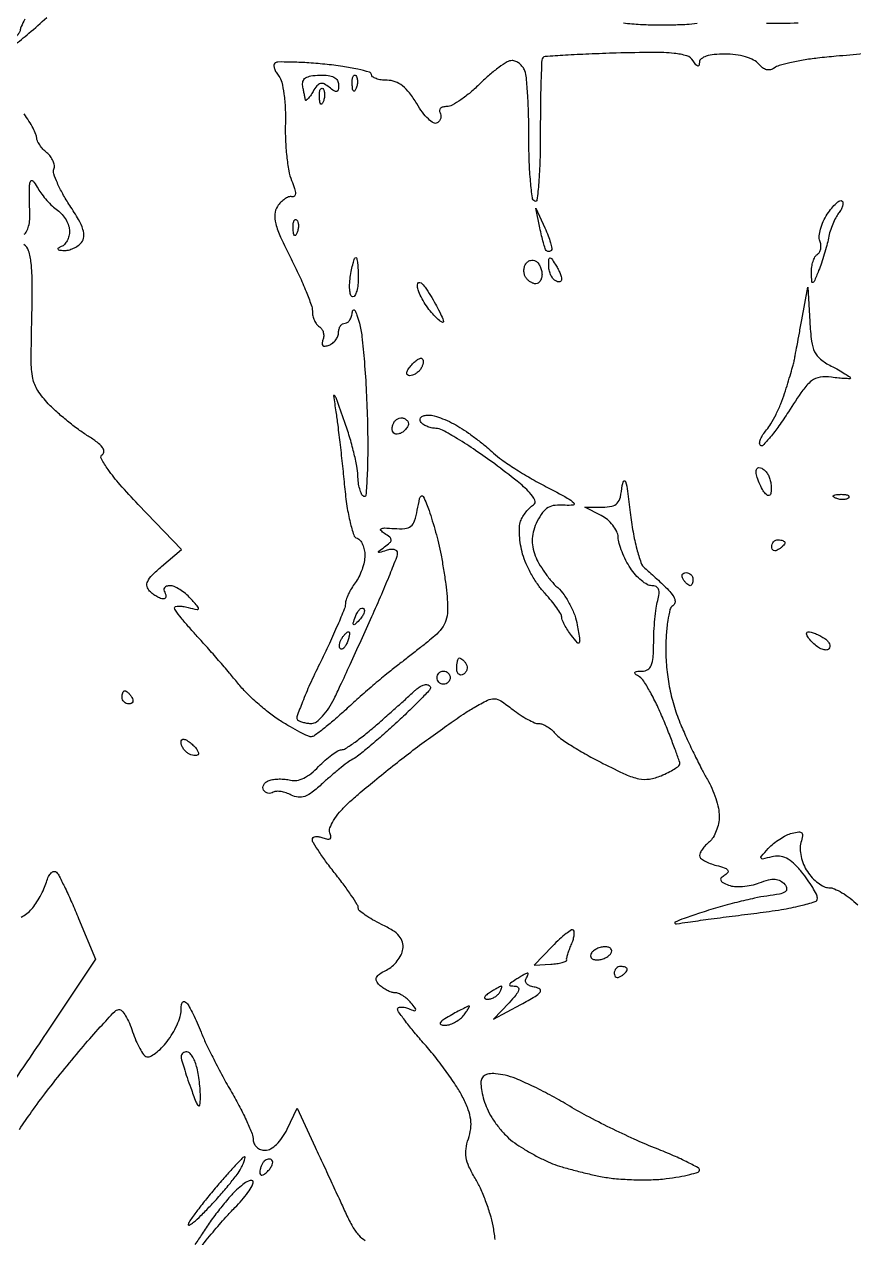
# Model space of a CAD drawing. Extents: x 0 to 102, y 0 to 135.
# Drawn here: x 55.08 to 65.78, y 52.17 to 67.81 of the extents above; entities that cross this region are included whole.
import ezdxf

# ---------------------------------------------------------------- set-up
doc = ezdxf.new("R2010")
doc.units = 0
doc.header["$MEASUREMENT"] = 0

msp = doc.modelspace()

# ---------------------------------------------------------------- linework, layer by layer
for points in [[(55.092036, 67.874335, 0.010131), (55.042082, 67.780565, 0.117349), (55.032431, 67.740364, -0.136122), (55.023746, 67.70929, -0.042612), (54.995062, 67.669809, -0.039004), (54.953973, 67.629215, -0.034428), (54.9054, 67.59361, 0.022286), (54.854212, 67.557964, 0.164436), (54.837837, 67.533612, 0.404588), (54.846505, 67.517853, 0.071783), (54.883188, 67.512095, 0.173005), (54.947908, 67.534281, 0.006889), (55.14382, 67.694872, 0.011444), (55.372314, 67.896619, 0.007772)], [(62.806377, 67.826511, 0.014855), (63.027, 67.808334, 0.010009), (63.224548, 67.801916, 0.008489), (63.433362, 67.80286, 0.008583), (63.623582, 67.810217, 0.023679), (63.75696, 67.824028, 0.050481)], [(64.650279, 67.824851, 0.001465), (65.059168, 67.826851, 0.003433)], [(65.900756, 67.427312, 0.002036), (65.54962, 67.397478, 0.006183), (65.3112, 67.373268, 0.012494), (65.126117, 67.34746, 0.015317), (64.954815, 67.313774, 0.013819), (64.813893, 67.277425, 0.097882), (64.751375, 67.245256, -0.115729), (64.70486, 67.223363, -0.117451), (64.653729, 67.224607, -0.09712), (64.601111, 67.250142, -0.058224), (64.550666, 67.298257, 0.105391), (64.486218, 67.349113, 0.042907), (64.381632, 67.389955, 0.038618), (64.253814, 67.41711, 0.033047), (64.116441, 67.4262, 0.024252), (63.978356, 67.419498, 0.053479), (63.875074, 67.398148, 0.081789), (63.809707, 67.364622, 0.234517), (63.787105, 67.32045, -0.060205), (63.781841, 67.280965, -0.409257), (63.766569, 67.271788, -0.174115), (63.74302, 67.287237, -0.020392), (63.706724, 67.339765, 0.179857), (63.624605, 67.402325, 0.049094), (63.462114, 67.434757, 0.02663), (63.193036, 67.447047, 0.005367), (62.71397, 67.438261, 0.003244), (62.361369, 67.425718, 0.005117), (62.05903, 67.409896, 0.001523), (61.797714, 67.392739, 0.180337), (61.767413, 67.379009, 0.189707), (61.75412, 67.348718, 0.001533), (61.744649, 67.082248, 0.00523), (61.737869, 66.774145, 0.003307), (61.736097, 66.414653, -0.007431), (61.731414, 66.059155, -0.013513), (61.715426, 65.769088, -0.008567), (61.692956, 65.543356, -0.548908), (61.663234, 65.528983, -0.226032), (61.633639, 65.57489, -0.008685), (61.610665, 65.781634, -0.014048), (61.594192, 66.033924, -0.009277), (61.5888, 66.324474, 0.006318), (61.585049, 66.621282, 0.0082), (61.573716, 66.893109, 0.006391), (61.557645, 67.119548, 0.070811), (61.537449, 67.207781, 0.068955), (61.509227, 67.258941, 0.062995), (61.467392, 67.302291, 0.066743), (61.418879, 67.33164, 0.103058), (61.371069, 67.3416, 0.13548), (61.309231, 67.324531, 0.021384), (61.20285, 67.254621, 0.022406), (61.081739, 67.158873, 0.017909), (60.95994, 67.0455, -0.020887), (60.836697, 66.932145, -0.024932), (60.711247, 66.836379, -0.024878), (60.599427, 66.76745, -0.126332), (60.529127, 66.7494, 0.059183), (60.481038, 66.743688, 0.126864), (60.448284, 66.726266, 0.19125), (60.435784, 66.700498, 0.158119), (60.443087, 66.670646, -0.108286), (60.455072, 66.63653, -0.099672), (60.452226, 66.599428, -0.095523), (60.434948, 66.565052, -0.090501), (60.405848, 66.538795, -0.280153), (60.36085, 66.538468, -0.054031), (60.292995, 66.589729, -0.043393), (60.216604, 66.675241, -0.027343), (60.142311, 66.786749, 0.029973), (60.049436, 66.924573, 0.062303), (59.95867, 67.016813, 0.079655), (59.864375, 67.069562, 0.087991), (59.761544, 67.0878, -0.034477), (59.683735, 67.093172, -0.052558), (59.618073, 67.10944, -0.068456), (59.572924, 67.13321, -0.241938), (59.5584, 67.161469, 0.337374), (59.534366, 67.193033, 0.012883), (59.382041, 67.230875, 0.018482), (59.188184, 67.266307, 0.0114), (58.958028, 67.294297, 0.007811), (58.724615, 67.31362, 0.011728), (58.520449, 67.322511, 0.006721), (58.350602, 67.323637, 0.197141), (58.311472, 67.307272, 0.206011), (58.30097, 67.280906, 0.070756), (58.308012, 67.239524, 0.056053), (58.329936, 67.190667, 0.039751), (58.364545, 67.141493, -0.116562), (58.402597, 67.064813, -0.022903), (58.430747, 66.912518, -0.022928), (58.447748, 66.726465, -0.018597), (58.449369, 66.526098, 0.017903), (58.450756, 66.319272, 0.016616), (58.4668, 66.107835, 0.016869), (58.493669, 65.920817, 0.052266), (58.528971, 65.798449, -0.017145), (58.567678, 65.692745, -0.074642), (58.578779, 65.627181, -0.217154), (58.564978, 65.595337, -0.243756), (58.53293, 65.586949, 0.144075), (58.49151, 65.584296, 0.060432), (58.44124, 65.558704, 0.052897), (58.390516, 65.516214, 0.04636), (58.347283, 65.462219, 0.129286), (58.31373, 65.362757, 0.081216), (58.325298, 65.239877, 0.044296), (58.387733, 65.065856, 0.010211), (58.524388, 64.785419, -0.010036), (58.628797, 64.571347, -0.012429), (58.716957, 64.367869, -0.010811), (58.782559, 64.194831, -0.085453), (58.797033, 64.110643, 0.056765), (58.803724, 64.051779, 0.04997), (58.823555, 63.993203, 0.052786), (58.852758, 63.943563, 0.095279), (58.887367, 63.911735, -0.106138), (58.918569, 63.881778, -0.081804), (58.938335, 63.838794, -0.077799), (58.943889, 63.789625, -0.081078), (58.933976, 63.741851, 0.064061), (58.922792, 63.695842, 0.249208), (58.933255, 63.66949, 0.219439), (58.962518, 63.661317, 0.051727), (59.012808, 63.67486, 0.076627), (59.059673, 63.701653, 0.064884), (59.099389, 63.742702, 0.066797), (59.126248, 63.791183, 0.093399), (59.1354, 63.839751, -0.070083), (59.141744, 63.884791, -0.085896), (59.160251, 63.922982, -0.100138), (59.187739, 63.948516, -0.138107), (59.22, 63.9576, 0.165737), (59.25296, 63.968834, 0.08815), (59.282293, 64.00109, 0.071401), (59.303672, 64.049019, 0.0547), (59.31326, 64.10565, -0.233922), (59.325499, 64.127126, -0.427935), (59.343292, 64.123231, -0.056066), (59.371273, 64.062949, -0.013558), (59.403337, 63.9576, -0.03983), (59.436322, 63.784896, -0.007106), (59.467472, 63.457596, -0.00764), (59.492718, 63.072086, -0.006828), (59.507338, 62.671257, -0.006576), (59.510975, 62.294491, -0.011731), (59.50262, 61.984672, -0.006522), (59.486971, 61.738436, -0.561942), (59.459561, 61.7245, -0.150828), (59.432017, 61.756043, -0.036338), (59.408225, 61.822086, -0.034052), (59.390917, 61.905302, -0.028108), (59.383604, 61.995643, 0.041993), (59.37073, 62.113816, 0.012165), (59.331243, 62.293108, 0.01214), (59.276707, 62.493757, 0.012681), (59.213213, 62.6886, 0.001207), (59.108139, 62.983018, 0.095828), (59.083142, 63.025073, 0.74113), (59.070601, 63.019289, 0.003756), (59.10025, 62.8155, -0.006773), (59.124279, 62.643042, -0.002298), (59.154669, 62.39165, -0.002285), (59.185703, 62.11355, -0.002626), (59.212719, 61.847808, 0.013392), (59.243621, 61.597514, 0.022129), (59.284651, 61.388546, 0.01949), (59.330067, 61.228866, 0.237566), (59.373577, 61.185108, -0.142403), (59.411965, 61.158582, -0.064753), (59.44436, 61.106206, -0.056479), (59.466366, 61.037918, -0.049769), (59.4738, 60.96342, -0.053276), (59.46482, 60.879384, -0.03148), (59.437313, 60.782207, -0.031206), (59.397164, 60.687553, -0.046032), (59.349591, 60.61092, 0.026849), (59.301853, 60.540216, 0.025514), (59.261077, 60.463618, 0.026401), (59.232125, 60.392246, 0.076989), (59.222691, 60.340073, -0.09023), (59.20827, 60.270785, -0.005113), (59.123663, 60.068079, -0.007701), (59.01621, 59.828124, -0.005564), (58.889355, 59.563868, 0.008168), (58.766123, 59.303693, 0.012968), (58.670126, 59.076689, 0.006848), (58.59832, 58.886177, 0.290845), (58.607355, 58.845645, 0.099853), (58.63525, 58.827115, 0.035285), (58.681058, 58.812099, 0.033343), (58.735102, 58.802289, 0.033378), (58.78995, 58.799755, 0.161983), (58.851821, 58.821762, 0.042956), (58.929644, 58.894084, 0.038936), (59.008796, 58.996423, 0.031615), (59.077403, 59.117005, 0.004612), (59.157944, 59.285952, 0.001216), (59.283618, 59.55768, 0.001234), (59.425124, 59.867619, 0.001267), (59.563853, 60.175545, 0.003647), (59.691429, 60.466311, 0.005351), (59.798997, 60.723983, 0.002682), (59.886549, 60.943567, 0.093782), (59.8968, 60.99774, 0.220241), (59.884839, 61.023577, 0.125743), (59.85331, 61.038943, 0.082185), (59.805468, 61.040826, 0.046673), (59.74875, 61.028264, -0.004095), (59.662176, 61.001195, -0.372384), (59.650866, 61.00622, -0.354968), (59.653918, 61.018563, -0.00397), (59.7276, 61.073219, 0.024701), (59.796463, 61.12887, 0.213593), (59.8122, 61.164028, 0.225505), (59.796062, 61.19799, 0.027558), (59.7276, 61.247751, -0.051254), (59.679593, 61.286242, -0.511155), (59.682913, 61.307838, -0.127462), (59.727796, 61.317859, -0.009934), (59.851521, 61.311201, 0.035496), (59.990293, 61.310831, 0.150977), (60.066797, 61.340327, 0.147264), (60.11439, 61.40832, 0.033229), (60.149943, 61.5465, -0.006196), (60.180481, 61.698877, -0.188147), (60.201507, 61.73082, -0.457435), (60.225545, 61.724904, -0.017623), (60.269271, 61.6311, -0.020202), (60.302357, 61.543345, -0.0067), (60.343899, 61.412197, -0.006659), (60.386098, 61.265467, -0.007523), (60.422601, 61.1235, -0.012148), (60.45598, 60.96867, -0.007122), (60.488766, 60.781925, -0.00712), (60.516252, 60.594103, -0.012023), (60.53325, 60.435892, -0.025272), (60.539215, 60.252124, -0.070733), (60.518821, 60.125194, -0.087354), (60.46719, 60.02475, -0.054376), (60.375929, 59.928292, -0.005923), (60.283964, 59.851989, -0.002449), (60.157818, 59.750844, -0.002423), (60.021503, 59.64371, -0.003118), (59.895131, 59.546637, 0.010087), (59.755939, 59.436597, 0.004534), (59.577436, 59.286795, 0.004487), (59.391644, 59.125073, 0.006095), (59.227073, 58.975587, -0.008967), (59.078684, 58.842346, -0.012812), (58.94199, 58.729962, -0.008732), (58.825131, 58.642042, -0.158188), (58.781242, 58.6278, -0.109717), (58.737441, 58.637529, -0.009775), (58.635489, 58.687618, -0.012378), (58.515272, 58.753446, -0.009342), (58.386455, 58.831437, -0.0248), (58.246365, 58.92991, -0.015403), (58.091738, 59.058332, -0.015445), (57.946622, 59.19482, -0.026814), (57.83615, 59.317887, 0.006062), (57.727929, 59.449001, 0.00309), (57.588954, 59.611234, 0.003069), (57.443582, 59.776764, 0.004595), (57.314413, 59.919373, -0.007395), (57.201759, 60.04516, -0.010842), (57.106766, 60.159343, -0.006478), (57.031015, 60.257094, -0.163), (57.0204, 60.28879, -0.336193), (57.032738, 60.305066, -0.062158), (57.07239, 60.311032, -0.044807), (57.129523, 60.30735, -0.025472), (57.197387, 60.293251, 0.007989), (57.311119, 60.265443, 0.408196), (57.328852, 60.276346, 0.245202), (57.32262, 60.3022, 0.004537), (57.226575, 60.410284, 0.036), (57.161251, 60.472779, 0.035424), (57.0873, 60.525626, 0.03764), (57.015902, 60.562291, 0.100125), (56.959995, 60.5736, 0.075246), (56.918453, 60.567313, 0.152218), (56.891465, 60.548749, 0.187198), (56.883056, 60.521178, 0.120451), (56.8935, 60.489, -0.063658), (56.90822, 60.456599, -0.134746), (56.909079, 60.429251, -0.191549), (56.896412, 60.411318, -0.145335), (56.873113, 60.4044, -0.097599), (56.838278, 60.411265, -0.034168), (56.792275, 60.433912, -0.032383), (56.74378, 60.46642, -0.032544), (56.699972, 60.504868, -0.14248), (56.666717, 60.565404, -0.169491), (56.674256, 60.629821, -0.084719), (56.730926, 60.708979, -0.018783), (56.854121, 60.822118), (57.108738, 61.0389), (56.551636, 61.622811, -0.00963), (56.317011, 61.878408, -0.025895), (56.163509, 62.071522, -0.032567), (56.076921, 62.211266, -0.3956), (56.091957, 62.266933, 0.285152), (56.110979, 62.305167, 0.144246), (56.09023, 62.357053, 0.065587), (56.022131, 62.423468, 0.021926), (55.906939, 62.501945, -0.020052), (55.781958, 62.586408, -0.011801), (55.639261, 62.696699, -0.011795), (55.501653, 62.813832, -0.019702), (55.392313, 62.91947, -0.046828), (55.257406, 63.089881, -0.097183), (55.194388, 63.246617, -0.048235), (55.173062, 63.477433, -0.004907), (55.180813, 64.027997, 0.005963), (55.186138, 64.473161, 0.027025), (55.172133, 64.732266, 0.047549), (55.139407, 64.891204, 0.181312), (55.078639, 64.970019, 0.045303)], [(55.080096, 65.103097, 0.140663), (55.113723, 65.140093, 0.048627), (55.139479, 65.208299, 0.04368), (55.154613, 65.293115, 0.038435), (55.155732, 65.38304, -0.007569), (55.151041, 65.478203, -0.006447), (55.148908, 65.5787, -0.006508), (55.149337, 65.670205, -0.018242), (55.152808, 65.7342, -0.056874), (55.163416, 65.785401, -0.430348), (55.183401, 65.794812, -0.156113), (55.212564, 65.771113, -0.014909), (55.261004, 65.6919, 0.032863), (55.30922, 65.61906, 0.02033), (55.374674, 65.539929, 0.020363), (55.44601, 65.466722, 0.034204), (55.512231, 65.412153, -0.059351), (55.571369, 65.358218, -0.047413), (55.621395, 65.287857, -0.048952), (55.655503, 65.212591, -0.082098), (55.6668, 65.144253, -0.061966), (55.658919, 65.080905, -0.059767), (55.635736, 65.020588, -0.064704), (55.60151, 64.972193, -0.111074), (55.56105, 64.944229, 0.035176), (55.522356, 64.925353, 0.429012), (55.518893, 64.91096, 0.221924), (55.536874, 64.899697, 0.018591), (55.592991, 64.894879, 0.070733), (55.652406, 64.900406, 0.047492), (55.717048, 64.922469, 0.047208), (55.776881, 64.956581, 0.066488), (55.821958, 64.99818, 0.158426), (55.850927, 65.071029, 0.093309), (55.839431, 65.164913, 0.053675), (55.783266, 65.292335, 0.015595), (55.670259, 65.475175, -0.018695), (55.580061, 65.623154, -0.024887), (55.510118, 65.764239, -0.023652), (55.46477, 65.88356, -0.172249), (55.466293, 65.943841, 0.127881), (55.47157, 65.990748, 0.067412), (55.455434, 66.047507, 0.060142), (55.421648, 66.104943, 0.05661), (55.37455, 66.154005, -0.033881), (55.324515, 66.201604, -0.035499), (55.282208, 66.254827, -0.037959), (55.252726, 66.305752, -0.112699), (55.2438, 66.344849, 0.103079), (55.234367, 66.390117, 0.017691), (55.196272, 66.469742, 0.018619), (55.143947, 66.561372, 0.015673), (55.082003, 66.654403, -0.03613)], [(61.153633, 52.149829, 0.02138), (61.126979, 52.3251, 0.02577), (61.089548, 52.474689, 0.0163), (61.031373, 52.644908, 0.016365), (60.963093, 52.808846, 0.028829), (60.894708, 52.938608, -0.027723), (60.816408, 53.086392, -0.066063), (60.779774, 53.204877, -0.076465), (60.778047, 53.317835, -0.048414), (60.808659, 53.446208, 0.049569), (60.838715, 53.573546, 0.065691), (60.838898, 53.692504, 0.056863), (60.807271, 53.819943, 0.027192), (60.739738, 53.9748, 0.028172), (60.658676, 54.115744, 0.011252), (60.53271, 54.299565, 0.011093), (60.387672, 54.492163, 0.013733), (60.243881, 54.664582, -0.006988), (60.110891, 54.819746, -0.010264), (59.998755, 54.960104, -0.005978), (59.909041, 55.080196, -0.158726), (59.8968, 55.117783, -0.278915), (59.907908, 55.136147, -0.109926), (59.937592, 55.144165, -0.066985), (59.98242, 55.140168, -0.035943), (60.035666, 55.124015, 0.012731), (60.111829, 55.096992, 0.389672), (60.128705, 55.104684, 0.27071), (60.125838, 55.126831, 0.008807), (60.067607, 55.199563, 0.04112), (60.019333, 55.24886, 0.039013), (59.962828, 55.290554, 0.041545), (59.906854, 55.319317, 0.098221), (59.861061, 55.3284, -0.077672), (59.815764, 55.335479, -0.03817), (59.761582, 55.357521, -0.036693), (59.707586, 55.389597, -0.044034), (59.662303, 55.427537, -0.084171), (59.624803, 55.480349, -0.224121), (59.624417, 55.525435, -0.141006), (59.662171, 55.569131, -0.029308), (59.751133, 55.620005, 0.061619), (59.824934, 55.668774, 0.048668), (59.891375, 55.737775, 0.050078), (59.941064, 55.815436, 0.081591), (59.9646, 55.889864, 0.102043), (59.959137, 55.980925, 0.112448), (59.917839, 56.058865, 0.077429), (59.832368, 56.131595, 0.026861), (59.68965, 56.208965, -0.017435), (59.574554, 56.268584, -0.025035), (59.477457, 56.329846, -0.022884), (59.405125, 56.38583, -0.220042), (59.3892, 56.420263, 0.140532), (59.377, 56.462812, 0.0081), (59.302462, 56.577916, 0.011817), (59.20704, 56.713143, 0.008376), (59.093921, 56.860444, -0.008704), (58.980748, 57.008017, -0.012155), (58.885139, 57.144082, -0.008604), (58.810741, 57.2599, -0.136453), (58.797821, 57.304401, -0.228477), (58.80869, 57.327614, -0.134735), (58.837285, 57.340239, -0.083777), (58.881134, 57.339395, -0.045031), (58.933319, 57.324592, 0.038521), (58.993383, 57.306707, 0.211603), (59.025715, 57.313418, 0.276035), (59.037167, 57.339736, 0.059616), (59.024497, 57.38992, -0.185492), (59.024522, 57.452083, -0.043976), (59.070905, 57.546863, -0.039166), (59.147675, 57.654102, -0.029206), (59.247727, 57.759794, -0.012665), (59.387816, 57.884931, -0.004231), (59.598799, 58.060947, -0.004208), (59.835787, 58.25197, -0.00479), (60.066, 58.430793, -0.004753), (60.296055, 58.602555, -0.004558), (60.532553, 58.772361, -0.004518), (60.743874, 58.918352, -0.016366), (60.882065, 59.005529, -0.017065), (61.054133, 59.098624, -0.12935), (61.143715, 59.117207, -0.135052), (61.229061, 59.088809, -0.019208), (61.379924, 58.979251, 0.020076), (61.47634, 58.909487, 0.022567), (61.57444, 58.850536, 0.02258), (61.661611, 58.80834, 0.101765), (61.71675, 58.797, -0.093333), (61.764568, 58.787996, -0.042492), (61.821867, 58.759807, -0.040106), (61.878986, 58.718832, -0.043932), (61.926962, 58.670386, 0.068431), (61.996934, 58.606314, 0.011149), (62.150988, 58.504836, 0.012106), (62.339081, 58.393116, 0.0104), (62.542043, 58.284609, 0.01032), (62.836936, 58.142335, 0.055064), (63.00645, 58.086373, 0.091455), (63.141959, 58.082789, 0.059254), (63.293321, 58.125387, 0.017647), (63.385728, 58.167542, 0.025746), (63.463609, 58.211593, 0.023708), (63.521562, 58.252413, 0.23338), (63.534208, 58.278514, 0.084113), (63.527673, 58.315436, 0.002554), (63.47442, 58.462171, 0.004981), (63.408878, 58.634621, 0.003415), (63.331224, 58.829044, 0.013446), (63.245285, 59.02478, 0.016735), (63.154578, 59.201564, 0.015098), (63.070078, 59.343258, 0.10995), (63.014366, 59.398798, -0.020797), (62.95995, 59.436542, -0.351649), (62.95497, 59.456333, -0.273958), (62.974006, 59.469531, -0.01567), (63.04815, 59.472505, 0.13422), (63.12047, 59.492956, 0.160425), (63.16643, 59.546404, 0.080536), (63.190536, 59.64873, 0.016856), (63.197355, 59.83335, -0.012191), (63.20154, 59.984966, -0.010653), (63.213156, 60.143197, -0.010771), (63.229786, 60.285765, -0.031053), (63.249522, 60.38325, 0.035866), (63.266591, 60.471935, 0.125255), (63.259052, 60.529252, 0.193394), (63.227994, 60.561794, 0.107073), (63.173497, 60.5736, -0.129792), (63.114395, 60.589205, -0.043206), (63.040026, 60.640372, -0.039594), (62.96389, 60.713926, -0.035882), (62.897521, 60.80091, -0.027739), (62.839855, 60.900564, -0.023223), (62.789735, 61.011995, -0.023856), (62.753474, 61.118369, -0.057438), (62.739741, 61.200296, 0.099755), (62.720904, 61.274011, 0.054892), (62.671369, 61.353247, 0.051598), (62.600952, 61.42565, 0.057052), (62.5194, 61.479339), (62.3079, 61.586306), (62.53519, 61.587553, 0.047004), (62.65744, 61.599748, 0.157936), (62.72689, 61.63829, 0.131952), (62.767691, 61.715066, 0.028947), (62.792939, 61.86375, -0.10532), (62.811909, 61.920955, -0.657241), (62.833415, 61.918314, -0.03794), (62.860441, 61.791452, -0.004978), (62.894577, 61.517777, 0.015096), (62.930948, 61.267521, 0.021103), (62.979551, 61.046772, 0.020351), (63.033448, 60.8723, 0.136296), (63.085039, 60.798677, -0.009918), (63.142308, 60.749604, -0.004113), (63.217828, 60.681126, -0.004067), (63.297579, 60.606397, -0.005236), (63.369582, 60.536368, -0.031205), (63.435998, 60.461618, -0.085725), (63.469278, 60.399676, -0.151623), (63.470295, 60.351327, -0.18644), (63.443224, 60.315612, 0.19723), (63.407508, 60.266396, 0.020873), (63.379241, 60.124444, 0.023274), (63.3598, 59.945598, 0.016632), (63.354067, 59.744339, 0.023608), (63.367183, 59.49229, 0.024648), (63.403987, 59.246247, 0.024998), (63.464161, 59.008358, 0.025953), (63.547171, 58.780695, 0.007138), (63.631288, 58.590192, 0.005853), (63.726426, 58.389038, 0.005917), (63.818245, 58.206168, 0.015525), (63.88969, 58.0779, -0.032725), (63.947868, 57.964446, -0.024753), (63.997047, 57.833356, -0.025268), (64.031009, 57.705112, -0.051779), (64.041884, 57.601809, -0.050428), (64.03263, 57.508972, -0.042174), (64.00483, 57.413879, -0.044006), (63.963921, 57.330613, -0.083555), (63.9153, 57.2742, 0.030926), (63.866734, 57.228542, 0.033744), (63.825677, 57.178485, 0.035928), (63.796899, 57.1313, 0.119524), (63.7884, 57.096253, 0.217163), (63.802827, 57.064602, 0.047156), (63.85289, 57.028773, 0.041047), (63.923867, 56.994933, 0.029243), (64.007939, 56.968523, -0.020173), (64.10801, 56.939069, -0.132507), (64.151054, 56.910245, -0.343962), (64.152747, 56.879309, -0.102691), (64.11606, 56.844562, 0.053915), (64.068576, 56.807611, 0.295149), (64.06158, 56.777428, 0.191302), (64.087092, 56.748589, 0.025527), (64.162796, 56.715013, 0.075722), (64.240337, 56.698059, 0.034413), (64.344429, 56.698548, 0.033074), (64.456263, 56.714265, 0.038814), (64.559032, 56.744188, -0.026163), (64.679669, 56.782647, -0.078908), (64.765315, 56.791137, -0.113155), (64.83116, 56.771914, -0.092433), (64.887721, 56.724877, -0.140451), (64.911596, 56.67049, -0.289139), (64.893046, 56.629867, -0.09885), (64.818939, 56.600057, -0.014522), (64.658315, 56.574736, 0.022507), (64.49805, 56.546843, 0.007908), (64.270771, 56.492874, 0.007833), (64.022398, 56.425572, 0.009094), (63.7884, 56.353579, 0.005751), (63.591331, 56.286483, 0.023657), (63.474587, 56.238908, 0.495826), (63.471295, 56.2239, 0.264257), (63.4923, 56.216247, -0.007075), (63.637018, 56.238585, -0.001342), (63.90142, 56.274852, -0.001432), (64.210439, 56.315493, -0.001315), (64.52865, 56.355566, 0.009821), (64.844405, 56.400798, 0.019381), (65.092641, 56.451295, 0.015658), (65.277371, 56.50257, 0.337265), (65.308158, 56.545862, 0.108574), (65.29525, 56.596686, 0.018861), (65.24723, 56.684017, 0.019719), (65.181849, 56.783836, 0.016535), (65.105018, 56.884403, 0.029717), (65.000142, 56.998147, 0.074037), (64.908218, 57.063594, 0.097615), (64.817859, 57.089215, 0.084566), (64.719574, 57.080637, -0.00743), (64.601862, 57.051717, -0.363706), (64.581853, 57.061921, -0.286002), (64.585762, 57.086839, -0.005706), (64.674392, 57.18705, -0.038121), (64.740288, 57.249558, -0.027295), (64.822498, 57.309279, -0.027728), (64.907593, 57.3578, -0.051798), (64.981755, 57.385655, -0.033409), (65.067378, 57.402032, -0.240002), (65.105709, 57.388088, -0.236311), (65.117329, 57.348671, -0.032491), (65.09616, 57.263046, 0.0855), (65.085196, 57.18337, 0.046261), (65.097699, 57.0849, 0.043564), (65.13011, 56.982245, 0.04682), (65.179235, 56.889358, 0.043446), (65.241684, 56.810026, 0.043795), (65.316747, 56.742911, 0.047556), (65.392638, 56.696698, 0.113466), (65.456571, 56.682, -0.103445), (65.526367, 56.667404, -0.030697), (65.623911, 56.617401, -0.029364), (65.729309, 56.546254, -0.027881), (65.827579, 56.462089, 0.043354)], [(55.044901, 56.30249, 0.040239), (55.118163, 56.350398, 0.047694), (55.178382, 56.40705, 0.034462), (55.232595, 56.478114, 0.02004), (55.288032, 56.570027, 0.019971), (55.336424, 56.667039, 0.03163), (55.369097, 56.753966, -0.040326), (55.397266, 56.825129, -0.08428), (55.432052, 56.873275, -0.153571), (55.467156, 56.891204, -0.249652), (55.498158, 56.880866, -0.072203), (55.534983, 56.828787, -0.005688), (55.610462, 56.676421, -0.007639), (55.696014, 56.491486, -0.005772), (55.784489, 56.285941), (56.002471, 55.762982), (55.366214, 54.808505, -0.002169), (55.117867, 54.439427, -0.003296), (54.898562, 54.12108, -0.001234)], [(55.021511, 53.567446, -0.004981), (55.177511, 53.792877, -0.01005), (55.371483, 54.055917, -0.006567), (55.605189, 54.351735, -0.005949), (55.846303, 54.641701, -0.009087), (56.062939, 54.886847, -0.004316), (56.250908, 55.088398, -0.191083), (56.302211, 55.112176, -0.233245), (56.340488, 55.095906, -0.039012), (56.389073, 55.029635, -0.035754), (56.438097, 54.936188, -0.024769), (56.48039, 54.824553, 0.022144), (56.522914, 54.710505, 0.028052), (56.572563, 54.609604, 0.028262), (56.622168, 54.53219, 0.156937), (56.661482, 54.503339, 0.201627), (56.706429, 54.50677, 0.0419), (56.775066, 54.549596, 0.037846), (56.85187, 54.616584, 0.027851), (56.926542, 54.701345, 0.032941), (56.994844, 54.801041, 0.029164), (57.052578, 54.912896, 0.030313), (57.092595, 55.02, 0.074377), (57.105, 55.102929, -0.034301), (57.109474, 55.168071, -0.127759), (57.125021, 55.205753, -0.300108), (57.148299, 55.214047, -0.15269), (57.176041, 55.19727, -0.055073), (57.210538, 55.148311, -0.011026), (57.260092, 55.053529, -0.011532), (57.313047, 54.940054, -0.010533), (57.362415, 54.8208, 0.018165), (57.425662, 54.674383, 0.006547), (57.525803, 54.470816, 0.006484), (57.641428, 54.250466, 0.007655), (57.756674, 54.045165, -0.011146), (57.863478, 53.851751, -0.013861), (57.953665, 53.667185, -0.01216), (58.020682, 53.509767, -0.094824), (58.0356, 53.431815, 0.11422), (58.047415, 53.38077, 0.100342), (58.080794, 53.337308, 0.093766), (58.130701, 53.308142, 0.085681), (58.189451, 53.298, 0.131241), (58.25983, 53.316797, 0.060825), (58.336119, 53.374011, 0.051651), (58.409557, 53.46074, 0.039294), (58.471559, 53.568817), (58.599816, 53.839633), (58.834892, 53.336167, -0.000588), (58.936858, 53.117112, -0.000437), (59.048964, 52.874975, -0.000442), (59.154327, 52.646351, -0.001001), (59.233543, 52.47315, 0.024497), (59.315865, 52.313444, 0.053403), (59.397131, 52.202367, 0.074598), (59.478434, 52.136143, 0.134457)], [(57.339692, 52.028953, -0.005692), (57.517258, 52.24455, -0.00572), (57.681381, 52.434805, -0.017506), (57.798521, 52.558486, 0.019445), (57.889289, 52.65507, 0.023843), (57.965958, 52.752282, 0.023321), (58.021533, 52.838323, 0.132482), (58.0356, 52.890483, 0.403635), (58.016781, 52.909997, 0.121853), (57.972341, 52.900698, 0.053421), (57.903017, 52.857668, 0.022989), (57.820251, 52.786784, 0.026148), (57.721577, 52.683861, 0.011349), (57.600951, 52.537511, 0.011195), (57.479457, 52.375773, 0.014613), (57.376101, 52.222289, -0.013474), (57.283115, 52.083521, -0.019428)]]:
    msp.add_lwpolyline(points, format="xyb")
for points in [[(58.890936, 67.154133, -0.033976), (59.00116, 67.149777, -0.091278), (59.076078, 67.127463, -0.140222), (59.119392, 67.087099, -0.136339), (59.1354, 67.029483, -0.040154), (59.130319, 66.966317, -0.295745), (59.110968, 66.944937, -0.217231), (59.077909, 66.950535, -0.024296), (59.015329, 66.997532, 0.054271), (58.950915, 67.04013, 0.183184), (58.901619, 67.04575, 0.160628), (58.856802, 67.017189, 0.039518), (58.806402, 66.944441, -0.015486), (58.771628, 66.888711, -0.034128), (58.74099, 66.848993, -0.065209), (58.718862, 66.82977, -0.528636), (58.7085, 66.834, -0.002825), (58.703442, 66.858321, -0.000509), (58.69433, 66.90366, -0.000549), (58.683769, 66.956785, -0.000496), (58.672963, 67.011741, -0.121201), (58.675965, 67.074138, -0.17754), (58.708499, 67.117768, -0.107401), (58.77694, 67.143896, -0.030577)], [(59.355713, 67.149488, -0.126455), (59.372061, 67.121829, -0.060344), (59.378758, 67.080772, -0.05415), (59.375592, 67.033603, -0.051402), (59.362391, 66.987337, -0.054073), (59.343648, 66.952087, -0.470617), (59.32823, 66.950628, -0.168741), (59.316274, 66.975311, -0.018894), (59.311279, 67.03845, -0.028489), (59.312209, 67.097347, -0.077125), (59.321576, 67.137954, -0.208169), (59.337197, 67.153397, -0.296942)], [(58.932713, 66.980288, -0.126455), (58.949061, 66.952629, -0.060344), (58.955758, 66.911572, -0.05415), (58.952592, 66.864403, -0.051402), (58.939391, 66.818137, -0.054073), (58.920648, 66.782887, -0.470617), (58.90523, 66.781428, -0.168741), (58.893274, 66.806111, -0.018894), (58.888279, 66.86925, -0.028489), (58.889209, 66.928147, -0.077125), (58.898576, 66.968754, -0.208169), (58.914197, 66.984197, -0.296942)], [(65.626115, 65.532085, -0.190195), (65.63756, 65.505717, -0.076509), (65.63281, 65.466034, -0.060841), (65.613637, 65.419834, -0.044484), (65.582069, 65.374067, 0.052469), (65.544064, 65.317045, 0.023039), (65.505614, 65.234725, 0.022498), (65.472497, 65.142838, 0.028003), (65.450485, 65.054772, -0.016596), (65.428974, 64.959534, -0.009274), (65.396835, 64.845128, -0.009244), (65.360016, 64.730543, -0.014821), (65.323934, 64.6344, -0.002811), (65.266216, 64.495681, -0.227281), (65.249134, 64.48058, -0.482277), (65.236666, 64.489515, -0.005336), (65.231962, 64.608257, -0.040792), (65.235892, 64.682874, -0.044135), (65.251941, 64.753854, -0.04869), (65.276805, 64.811394, -0.128713), (65.307505, 64.843616, 0.127574), (65.334798, 64.872135, 0.08096), (65.350572, 64.915603, 0.072087), (65.352763, 64.966999, 0.06637), (65.340503, 65.018462, -0.116904), (65.332013, 65.081606, -0.042832), (65.348664, 65.170726, -0.039572), (65.384394, 65.268785, -0.037896), (65.435558, 65.361493, -0.02393), (65.493796, 65.441723, -0.041244), (65.550506, 65.501607, -0.053757), (65.598226, 65.535874, -0.337155)], [(61.795956, 65.1843, -0.015427), (61.837749, 65.084495, -0.023027), (61.867473, 64.994699, -0.019646), (61.884928, 64.92158, -0.247209), (61.87708, 64.89525, -0.094775), (61.8616, 64.884489, -0.105), (61.843799, 64.880709, -0.108447), (61.826448, 64.884517, -0.107173), (61.812201, 64.89525, -0.101509), (61.79788, 64.920894, -0.008342), (61.775832, 64.994699, -0.010906), (61.752723, 65.084521, -0.008183), (61.731077, 65.1843), (61.680352, 65.4381)], [(58.594313, 65.288287, -0.126455), (58.610661, 65.260629, -0.060344), (58.617358, 65.219572, -0.05415), (58.614192, 65.172403, -0.051402), (58.600991, 65.126137, -0.054073), (58.582248, 65.090887, -0.470617), (58.56683, 65.089428, -0.168741), (58.554874, 65.114111, -0.018894), (58.549879, 65.17725, -0.028489), (58.550809, 65.236147, -0.077125), (58.560176, 65.276754, -0.208169), (58.575797, 65.292197, -0.296942)], [(59.356502, 64.8036, -0.360284), (59.369432, 64.792893, -0.014861), (59.379595, 64.729046, -0.019939), (59.386846, 64.647105, -0.012096), (59.3892, 64.5498, -0.026053), (59.384129, 64.452546, -0.041208), (59.368653, 64.370554, -0.049958), (59.346256, 64.312597, -0.282744), (59.319252, 64.296, -0.314934), (59.294811, 64.31309, -0.055623), (59.280794, 64.370554, -0.042928), (59.277323, 64.452511, -0.025568), (59.286554, 64.5498, -0.011827), (59.303193, 64.647089, -0.018975), (59.322467, 64.729046, -0.013551), (59.342028, 64.793183, -0.322443)], [(61.679246, 64.757687, -0.093559), (61.709406, 64.73014, -0.052935), (61.734866, 64.687502, -0.050295), (61.752158, 64.637349, -0.057944), (61.758, 64.587107, -0.063462), (61.75206, 64.540498, -0.081425), (61.734615, 64.50101, -0.09843), (61.708752, 64.474589, -0.151097), (61.678393, 64.4652, -0.089642), (61.644081, 64.471401, -0.053229), (61.606811, 64.490051, -0.051032), (61.572405, 64.517439, -0.06081), (61.5465, 64.5498, -0.080615), (61.530451, 64.588545, -0.059272), (61.525183, 64.634805, -0.059053), (61.530918, 64.681208, -0.078319), (61.547353, 64.72038, -0.090427), (61.573625, 64.749506, -0.095498), (61.608016, 64.766806, -0.099685), (61.645127, 64.769667, -0.108373)], [(61.9272, 64.719, -0.021347), (61.958685, 64.665393, -0.021318), (61.985499, 64.609272, -0.021733), (62.004629, 64.558394, -0.074451), (62.010505, 64.523657, -0.157323), (62.003983, 64.502052, -0.195945), (61.986568, 64.490678, -0.128516), (61.95953, 64.492413, -0.058538), (61.9272, 64.5075, -0.101161), (61.894881, 64.537924, -0.052761), (61.867832, 64.58645, -0.049393), (61.849675, 64.644243, -0.053738), (61.843895, 64.702843, -0.012098), (61.846576, 64.78342, -0.343021), (61.859463, 64.798164, -0.295079), (61.87903, 64.790297, -0.010223)], [(60.320116, 64.315105, -0.009799), (60.384593, 64.204536, -0.013027), (60.438564, 64.10144, -0.01033), (60.479202, 64.014114, -0.115688), (60.486185, 63.976705, -0.536553), (60.472446, 63.968468, -0.060187), (60.435322, 63.992006, -0.032731), (60.381108, 64.042587, -0.015006), (60.316985, 64.115022, -0.030526), (60.253331, 64.201677, -0.029084), (60.199569, 64.296813, -0.03036), (60.162164, 64.386402, -0.084474), (60.150916, 64.453422, -0.280506), (60.167379, 64.48032, -0.298389), (60.19787, 64.477095, -0.067334), (60.250888, 64.420302, -0.017261)], [(65.209875, 63.978634, 0.016119), (65.232818, 63.723655, 0.081496), (65.2728, 63.58699, 0.114854), (65.347638, 63.493673, 0.047258), (65.484825, 63.405412, -0.007539), (65.580407, 63.354143, -0.011768), (65.660946, 63.306853, -0.006011), (65.726538, 63.265134, -0.253287), (65.7342, 63.25098, -0.414929), (65.725341, 63.242142, -0.010165), (65.661994, 63.243585, -0.016133), (65.582652, 63.249576, -0.009525), (65.488392, 63.261581, 0.0743), (65.341857, 63.2612, 0.132567), (65.232283, 63.212985, 0.070579), (65.119579, 63.09243, 0.010433), (64.933632, 62.814689, -0.011554), (64.811489, 62.633132, -0.019866), (64.700447, 62.48858, -0.015328), (64.607035, 62.383231, -0.422831), (64.573659, 62.382741, -0.229882), (64.563237, 62.412825, -0.064449), (64.575749, 62.462417, -0.050989), (64.606448, 62.521707, -0.034607), (64.652423, 62.582331, 0.046935), (64.709439, 62.661487, 0.017599), (64.774494, 62.781933, 0.017254), (64.836573, 62.918908, 0.02006), (64.885731, 63.053197, 0.003082), (64.926849, 63.183973, 0.003453), (64.964791, 63.3104, 0.003177), (64.995668, 63.418472, 0.018386), (65.009499, 63.476197, 0.003178), (65.021466, 63.53774, 0.000396), (65.046499, 63.671575, 0.000467), (65.075951, 63.83056, 0.000387), (65.107023, 63.9999), (65.1843, 64.4229)], [(60.213427, 63.499973, -0.161573), (60.224176, 63.47855, -0.069134), (60.224389, 63.446125, -0.058241), (60.214848, 63.408414, -0.04739), (60.196379, 63.371029, -0.0641), (60.168377, 63.336514, -0.051744), (60.130568, 63.307305, -0.053409), (60.089185, 63.287434, -0.085443), (60.050648, 63.2808, -0.176123), (60.022481, 63.291039, -0.256649), (60.013113, 63.315121, -0.110288), (60.02781, 63.355243, -0.030483), (60.067697, 63.409744, -0.030935), (60.111511, 63.456346, -0.05004), (60.154648, 63.489439, -0.066988), (60.190977, 63.505688, -0.274667)], [(59.994617, 62.722731, -0.094625), (60.026359, 62.693616, -0.169261), (60.036852, 62.660229, -0.136091), (60.02501, 62.622131, -0.053431), (59.990181, 62.578941, -0.055675), (59.95167, 62.548169, -0.075207), (59.910894, 62.530311, -0.09457), (59.874287, 62.527594, -0.169316), (59.847439, 62.540561, -0.128483), (59.831737, 62.56737, -0.076425), (59.827217, 62.604325, -0.067936), (59.834125, 62.645432, -0.062935), (59.851874, 62.684351, -0.09291), (59.880042, 62.71527, -0.096292), (59.91716, 62.733414, -0.099247), (59.957421, 62.736027, -0.105525)], [(60.293657, 62.772884, -0.069515), (60.369678, 62.762103, -0.023232), (60.476297, 62.726043, -0.022608), (60.592096, 62.674636, -0.023954), (60.7005, 62.61387, -0.014011), (60.810766, 62.540547, -0.009469), (60.932454, 62.451116, -0.009544), (61.046883, 62.360122, -0.018712), (61.13373, 62.282665, 0.03859), (61.235087, 62.19925, 0.010666), (61.406554, 62.084414, 0.010706), (61.606954, 61.96227, 0.011015), (61.81053, 61.850013, -0.004156), (62.084266, 61.703929, -0.068037), (62.167777, 61.642475, -0.623586), (62.158333, 61.613457, -0.055839), (62.057422, 61.610485, 0.043804), (61.927032, 61.609777, 0.106029), (61.835592, 61.581064, 0.106333), (61.764125, 61.517442, 0.044212), (61.696998, 61.406257, 0.039651), (61.650926, 61.289399, 0.060029), (61.63177, 61.181916, 0.061357), (61.638868, 61.074701, 0.043692), (61.671707, 60.958754, 0.040527), (61.718734, 60.859974, 0.021966), (61.791305, 60.746569, 0.021746), (61.875813, 60.636932, 0.031948), (61.959973, 60.549096, -0.054111), (62.041589, 60.456002, -0.032271), (62.118318, 60.330051, -0.032004), (62.179275, 60.193052, -0.047278), (62.213098, 60.066, -0.003667), (62.243206, 59.87746, -0.169908), (62.236108, 59.839649, -0.520912), (62.214409, 59.837731, -0.011572), (62.137206, 59.93412, -0.019295), (62.089201, 60.002282, -0.021797), (62.048638, 60.071286, -0.021674), (62.019544, 60.13237, -0.100626), (62.0118, 60.170462, 0.138004), (62.000427, 60.210882, 0.016777), (61.949239, 60.288655, 0.01888), (61.880384, 60.378591, 0.014522), (61.798826, 60.471542, -0.035115), (61.711558, 60.57967, -0.022624), (61.625486, 60.715864, -0.022735), (61.553048, 60.85745, -0.039208), (61.507803, 60.981761, -0.026809), (61.481758, 61.099845, -0.025495), (61.467954, 61.222037, -0.02638), (61.466996, 61.331154, -0.077054), (61.481747, 61.404761, -0.047044), (61.510101, 61.464123, -0.032686), (61.552397, 61.525292, -0.033069), (61.601216, 61.579143, -0.056637), (61.649245, 61.616042, 0.387902), (61.666769, 61.675027, 0.077401), (61.598407, 61.773723, 0.034867), (61.437442, 61.92094, 0.008211), (61.148025, 62.143107, 0.010112), (60.901378, 62.318463, 0.013546), (60.67044, 62.466727, 0.010691), (60.473854, 62.579876, 0.122888), (60.388243, 62.602314, -0.052905), (60.329643, 62.609231, -0.048221), (60.27185, 62.628356, -0.051381), (60.223308, 62.65606, -0.099308), (60.1929, 62.6886, -0.170619), (60.185889, 62.720613, -0.190194), (60.20093, 62.748256, -0.119927), (60.238763, 62.766901, -0.055367)], [(64.554269, 62.0964, -0.124008), (64.590475, 62.08728, -0.064356), (64.628602, 62.059943, -0.057892), (64.662767, 62.019754, -0.055682), (64.687335, 61.972291, -0.041981), (64.703193, 61.917658, -0.032388), (64.711474, 61.856149, -0.033246), (64.711628, 61.797273, -0.064562), (64.702632, 61.751195, -0.321361), (64.681082, 61.735577, -0.191252), (64.650208, 61.747646, -0.071251), (64.610543, 61.796902, -0.027047), (64.569565, 61.875305, -0.023623), (64.532175, 61.96884, -0.06609), (64.518102, 62.037884, -0.137347), (64.526736, 62.079635, -0.280503)], [(65.60025, 61.751321, -0.028489), (65.659147, 61.750391, -0.077125), (65.699754, 61.741024, -0.208169), (65.715197, 61.725403, -0.296942), (65.711287, 61.706887, -0.126455), (65.683629, 61.690539, -0.060344), (65.642572, 61.683842, -0.05415), (65.595403, 61.687008, -0.051402), (65.549138, 61.700209, -0.054073), (65.513887, 61.718952, -0.470617), (65.512428, 61.73437, -0.168741), (65.537111, 61.746326, -0.018894)], [(64.8036, 61.1658, -0.042167), (64.835989, 61.163064, -0.061769), (64.863349, 61.154841, -0.081139), (64.881901, 61.142759, -0.210953), (64.8882, 61.128493, -0.151918), (64.882655, 61.110665, -0.038439), (64.863349, 61.086786, -0.035638), (64.835983, 61.061657, -0.029505), (64.8036, 61.0389, -0.082592), (64.771274, 61.025659, -0.161196), (64.743851, 61.028291, -0.182303), (64.725623, 61.046179, -0.108972), (64.719, 61.076207, -0.093332), (64.72544, 61.110407, -0.09642), (64.743851, 61.139482, -0.099167), (64.77132, 61.158942, -0.105053)], [(63.614207, 60.7428, -0.093332), (63.648407, 60.73636, -0.09642), (63.677482, 60.717949, -0.099167), (63.696942, 60.69048, -0.105053), (63.7038, 60.6582, -0.042167), (63.701064, 60.625811, -0.061769), (63.692841, 60.598451, -0.081139), (63.680759, 60.579899, -0.210953), (63.666493, 60.5736, -0.151918), (63.648665, 60.579145, -0.038439), (63.624786, 60.598451, -0.035638), (63.599657, 60.625817, -0.029505), (63.5769, 60.6582, -0.082592), (63.563659, 60.690526, -0.161196), (63.566291, 60.717949, -0.182303), (63.584179, 60.736177, -0.108972)], [(59.457461, 60.279739, -0.20742), (59.4677, 60.25383, -0.082976), (59.460029, 60.215642, -0.063152), (59.436465, 60.17146, -0.043285), (59.399698, 60.12804, -0.011214), (59.343816, 60.075009, -0.400052), (59.32747, 60.075406, -0.286372), (59.323061, 60.094444, -0.008399), (59.352339, 60.175399, -0.036269), (59.377887, 60.230186, -0.070189), (59.407046, 60.268624, -0.120343), (59.434773, 60.285325, -0.278911)], [(59.264638, 59.9814, -0.38326), (59.274556, 59.972489, -0.056204), (59.274395, 59.943051, -0.040274), (59.265933, 59.900929, -0.021914), (59.249193, 59.850851, -0.035865), (59.227091, 59.803671, -0.069269), (59.201969, 59.770495, -0.118528), (59.178162, 59.755951, -0.281567), (59.158777, 59.760623, -0.156651), (59.147441, 59.782687, -0.070517), (59.146682, 59.815604, -0.059701), (59.155876, 59.853667, -0.049364), (59.174221, 59.891171, -0.02576), (59.198112, 59.925715, -0.032473), (59.223784, 59.954895, -0.034154), (59.247714, 59.975719, -0.16338)], [(65.187321, 59.980105, -0.065064), (65.2272, 59.974248, -0.023657), (65.281493, 59.95607, -0.022986), (65.339715, 59.930325, -0.025409), (65.39335, 59.900104, -0.058289), (65.436315, 59.865334, -0.091488), (65.462732, 59.826009, -0.124167), (65.468843, 59.788617, -0.176889), (65.454786, 59.758386, -0.211086), (65.420041, 59.744936, -0.081089), (65.368271, 59.755892, -0.061728), (65.308132, 59.788254, -0.042131), (65.248757, 59.838386, -0.026521), (65.199376, 59.893303, -0.067675), (65.171717, 59.939009, -0.175591), (65.169975, 59.967341, -0.337073)], [(60.695507, 59.643, -0.145859), (60.713138, 59.637745, -0.040575), (60.736153, 59.619866, -0.037297), (60.760112, 59.594388, -0.031646), (60.781487, 59.564246, -0.108373), (60.793467, 59.530127, -0.099685), (60.790606, 59.493016, -0.095498), (60.773306, 59.458625, -0.090427), (60.74418, 59.432353, -0.136093), (60.711528, 59.422856, -0.190788), (60.683457, 59.433567, -0.140899), (60.664512, 59.464517, -0.067432), (60.6582, 59.511107, -0.026751), (60.660906, 59.561646, -0.042195), (60.669159, 59.604256, -0.051652), (60.681114, 59.634287, -0.279105)], [(60.489, 59.4738, -0.099038), (60.521287, 59.467341, -0.097945), (60.548749, 59.448949, -0.097945), (60.567141, 59.421487, -0.099038), (60.5736, 59.3892, -0.099038), (60.567141, 59.356913, -0.097945), (60.548749, 59.329451, -0.097945), (60.521287, 59.311059, -0.099038), (60.489, 59.3046, -0.099038), (60.456713, 59.311059, -0.097945), (60.429251, 59.329451, -0.097945), (60.410859, 59.356913, -0.099038), (60.4044, 59.3892, -0.099038), (60.410859, 59.421487, -0.097945), (60.429251, 59.448949, -0.097945), (60.456713, 59.467341, -0.099038)], [(60.25635, 59.30037, -0.071073), (60.280599, 59.29854, -0.091358), (60.301162, 59.289859, -0.10802), (60.314871, 59.275832, -0.140595), (60.3198, 59.258648, -0.1913), (60.308225, 59.229502, -0.003624), (60.193146, 59.109224, -0.008268), (60.053886, 58.970436, -0.005373), (59.888638, 58.814498, -0.005693), (59.713306, 58.656232, -0.006633), (59.543038, 58.509989, -0.005944), (59.396087, 58.390062, -0.039297), (59.317588, 58.337041, 0.030895), (59.24735, 58.291299, 0.00913), (59.145681, 58.212834, 0.009126), (59.034362, 58.120245, 0.009709), (58.928811, 58.025506, -0.021994), (58.79677, 57.912722, -0.077209), (58.699406, 57.858412, -0.118268), (58.614034, 57.848182, -0.094079), (58.525212, 57.876027, 0.04099), (58.460325, 57.904187, 0.044216), (58.393329, 57.920522, 0.048757), (58.333947, 57.923693, 0.128064), (58.293497, 57.911232, -0.099183), (58.26047, 57.898957, -0.097979), (58.225112, 57.900273, -0.09791), (58.192899, 57.914958, -0.098893), (58.168832, 57.940755, -0.147015), (58.160014, 57.973685, -0.123755), (58.169909, 58.008548, -0.100521), (58.19779, 58.040132, -0.070324), (58.239426, 58.063249, -0.058272), (58.296069, 58.077712, -0.02975), (58.369379, 58.083154, -0.029094), (58.446569, 58.07979, -0.038532), (58.51576, 58.067288, 0.111397), (58.595283, 58.064592, 0.065855), (58.685861, 58.094558, 0.054676), (58.781767, 58.154722, 0.036792), (58.877067, 58.242275, -0.020306), (58.961547, 58.325182, -0.024702), (59.047328, 58.395405, -0.024433), (59.123754, 58.446328, -0.132206), (59.171297, 58.459794, 0.140674), (59.22499, 58.475971, 0.011553), (59.347398, 58.558865, 0.014766), (59.490546, 58.667211, 0.010828), (59.643, 58.79538, 0.001204), (59.794965, 58.92951, 0.001462), (59.936721, 59.055979, 0.001232), (60.055426, 59.163038, 0.01016), (60.1083, 59.212956, -0.031181), (60.145353, 59.245103, -0.029738), (60.186687, 59.272947, -0.031092), (60.226142, 59.293048, -0.085825)], [(56.380907, 59.22, -0.151918), (56.398735, 59.214455, -0.038439), (56.422614, 59.195149, -0.035638), (56.447743, 59.167783, -0.029505), (56.4705, 59.1354, -0.082592), (56.483741, 59.103074, -0.161196), (56.481109, 59.075651, -0.182303), (56.463221, 59.057423, -0.108972), (56.433193, 59.0508, -0.093332), (56.398993, 59.05724, -0.09642), (56.369918, 59.075651, -0.099167), (56.350458, 59.10312, -0.105053), (56.3436, 59.1354, -0.042167), (56.346336, 59.167789, -0.061769), (56.354559, 59.195149, -0.081139), (56.366641, 59.213701, -0.210953)], [(57.233944, 58.541503, -0.030935), (57.280546, 58.497689, -0.05004), (57.313639, 58.454552, -0.066988), (57.329888, 58.418223, -0.274667), (57.324173, 58.395773, -0.161573), (57.30275, 58.385024, -0.069134), (57.270325, 58.384811, -0.058241), (57.232614, 58.394352, -0.04739), (57.195229, 58.412821, -0.0641), (57.160714, 58.440823, -0.051744), (57.131505, 58.478632, -0.053409), (57.111634, 58.520015, -0.085443), (57.105, 58.558552, -0.176123), (57.115239, 58.586719, -0.256649), (57.139321, 58.596087, -0.110288), (57.179443, 58.58139, -0.030483)], [(62.164134, 56.134866, 0.35071), (62.137883, 56.137786, 0.021505), (62.068664, 56.089734, 0.024421), (61.984675, 56.019181, 0.014829), (61.892169, 55.928187), (61.657972, 55.683739), (61.8701, 55.696419, 0.018897), (61.950966, 55.704329, 0.031458), (62.018051, 55.717801, 0.03367), (62.066194, 55.734205, 0.343634), (62.075883, 55.7514, -0.098376), (62.077059, 55.776275, -0.013958), (62.090843, 55.825836, -0.015446), (62.110844, 55.884216, -0.012606), (62.13572, 55.945399, 0.028074), (62.158295, 56.006249, 0.037582), (62.171367, 56.06363, 0.041427), (62.174467, 56.110499, 0.194561)], [(62.571686, 55.9206, 0.059645), (62.519266, 55.914325, 0.050746), (62.466704, 55.895749, 0.053126), (62.421811, 55.868394, 0.091204), (62.3925, 55.836, 0.131946), (62.382867, 55.80386, 0.190139), (62.39285, 55.776251, 0.14379), (62.422395, 55.757629, 0.069308), (62.467114, 55.7514, 0.059645), (62.519534, 55.757675, 0.050746), (62.572096, 55.776251, 0.053126), (62.616989, 55.803606, 0.091204), (62.6463, 55.836, 0.131946), (62.655933, 55.86814, 0.190139), (62.64595, 55.895749, 0.14379), (62.616405, 55.914371, 0.069308)], [(61.572643, 55.580905, 0.104523), (61.556573, 55.576667, 0.008096), (61.516903, 55.555899, 0.01079), (61.470112, 55.529105, 0.008026), (61.4196, 55.4976, 0.010163), (61.351044, 55.451294, 0.22354), (61.339423, 55.430834, 0.409523), (61.350639, 55.417536, 0.020504), (61.413197, 55.414295, -0.21165), (61.44996, 55.397529, -0.277558), (61.456578, 55.362017, -0.082793), (61.419826, 55.298187, -0.01664), (61.332969, 55.199338), (61.132245, 54.985677), (61.486483, 55.178188, 0.008538), (61.6682, 55.281, 0.08514), (61.734731, 55.337246, 0.434012), (61.730403, 55.373181, 0.118777), (61.671206, 55.397898, -0.048787), (61.609772, 55.414017, -0.091325), (61.565747, 55.440182, -0.144537), (61.545801, 55.471621, -0.211006), (61.550238, 55.503648, 0.022116), (61.567031, 55.533717, 0.045747), (61.576845, 55.558745, 0.081823), (61.578822, 55.575279, 0.415741)], [(62.7732, 55.6668, 0.105053), (62.74092, 55.659942, 0.099167), (62.713451, 55.640482, 0.09642), (62.69504, 55.611407, 0.093332), (62.6886, 55.577207, 0.108972), (62.695223, 55.547179, 0.182303), (62.713451, 55.529291, 0.161196), (62.740874, 55.526659, 0.082592), (62.7732, 55.5399, 0.029505), (62.805583, 55.562657, 0.035638), (62.832949, 55.587786, 0.038439), (62.852255, 55.611665, 0.151918), (62.8578, 55.629493, 0.210953), (62.851501, 55.643759, 0.081139), (62.832949, 55.655841, 0.061769), (62.805589, 55.664064, 0.042167)], [(61.234243, 55.411705, 0.104523), (61.218173, 55.407467, 0.008096), (61.178503, 55.386699, 0.01079), (61.131712, 55.359905, 0.008026), (61.0812, 55.3284, 0.027275), (61.034322, 55.294345, 0.147021), (61.016832, 55.268561, 0.37991), (61.024315, 55.251897, 0.102799), (61.055057, 55.245095, 0.074131), (61.097475, 55.250863, 0.053889), (61.141576, 55.269032, 0.054031), (61.180642, 55.296129, 0.075854), (61.2081, 55.3284, 0.020509), (61.226326, 55.360788, 0.041889), (61.237347, 55.387768, 0.071273), (61.240295, 55.405831, 0.434568)], [(60.816609, 55.156202, 0.090048), (60.796054, 55.150414, 0.004357), (60.732228, 55.118569, 0.006983), (60.656916, 55.078836, 0.004968), (60.5736, 55.0323, 0.014422), (60.481079, 54.975809, 0.114635), (60.446593, 54.939925, 0.457901), (60.4539, 54.917992, 0.092428), (60.499791, 54.908398, 0.077678), (60.560208, 54.916498, 0.045829), (60.627973, 54.943557, 0.044569), (60.692335, 54.983962, 0.057163), (60.7428, 55.0323, 0.012743), (60.781022, 55.080819, 0.026131), (60.807925, 55.121043, 0.037404), (60.821902, 55.149078, 0.563752)], [(57.179733, 54.567, 0.083869), (57.15129, 54.562195, 0.094713), (57.127327, 54.548362, 0.102772), (57.111541, 54.527749, 0.117739), (57.106274, 54.50355, 0.064312), (57.112316, 54.463163, 0.005122), (57.142985, 54.359333, 0.006871), (57.182675, 54.235937, 0.005213), (57.22946, 54.1017, 0.005004), (57.296427, 53.921495, 0.102843), (57.327563, 53.873, 0.627899), (57.347495, 53.879745, 0.027766), (57.353931, 53.9748, 0.020298), (57.351229, 54.069614, 0.012729), (57.340753, 54.180087, 0.012773), (57.324862, 54.288504, 0.022691), (57.305478, 54.37665, 0.034423), (57.280464, 54.449522, 0.046111), (57.247498, 54.511085, 0.054218), (57.211989, 54.553922, 0.195004)], [(61.282277, 54.26451, 0.026332), (61.160061, 54.284401, 0.070139), (61.071937, 54.281637, 0.110602), (61.01264, 54.257144, 0.153405), (60.977871, 54.211816, 0.106283), (60.96955, 54.151964, 0.028048), (60.982123, 54.055594, 0.027162), (61.009212, 53.944953, 0.02494), (61.048773, 53.834627, 0.044505), (61.109104, 53.719618, 0.026765), (61.199407, 53.594609, 0.026672), (61.303366, 53.47901, 0.041588), (61.405579, 53.392584, 0.017793), (61.5174, 53.318811, 0.011752), (61.650707, 53.241755, 0.011833), (61.784009, 53.172874, 0.022373), (61.895001, 53.124827, 0.019015), (62.015979, 53.083959, 0.007729), (62.183444, 53.037198, 0.007634), (62.365248, 52.992406, 0.009646), (62.53472, 52.956815, 0.025249), (62.71732, 52.931599, 0.014282), (62.940378, 52.918607, 0.014231), (63.166595, 52.918346, 0.022649), (63.35957, 52.932379, 0.012827), (63.523953, 52.956138, 0.02061), (63.662431, 52.985712, 0.015739), (63.769745, 53.016931, 0.324805), (63.7884, 53.042618, 0.277711), (63.769687, 53.073711, 0.007023), (63.61731, 53.15173, 0.013043), (63.429216, 53.238696, 0.008279), (63.205966, 53.330579, -0.013237), (62.943962, 53.441462, -0.00778), (62.636433, 53.587139, -0.007778), (62.333346, 53.742435, -0.013145), (62.085016, 53.883088, 0.012323), (61.859459, 54.011333, 0.012194), (61.627073, 54.128781, 0.012135), (61.418902, 54.22157, 0.04529)], [(57.923577, 53.2134, 0.20388), (57.902437, 53.204406, 0.002772), (57.803317, 53.100277, 0.007316), (57.689623, 52.975908, 0.004682), (57.56105, 52.828301, 0.007073), (57.432434, 52.67344, 0.008965), (57.31826, 52.526633, 0.00733), (57.226965, 52.401001, 0.069865), (57.196741, 52.342123, 0.689063), (57.209474, 52.331423, 0.04695), (57.265284, 52.369742, 0.02097), (57.359639, 52.455455, 0.008822), (57.479451, 52.578084, 0.008583), (57.606997, 52.71806, 0.009048), (57.727393, 52.859928, 0.008745), (57.826741, 52.985812, 0.03983), (57.877137, 53.064262, 0.016416), (57.905388, 53.12149, 0.030976), (57.923703, 53.169591, 0.039164), (57.931563, 53.20416, 0.457438)], [(58.27671, 53.16969, 0.128169), (58.255696, 53.182015, 0.100736), (58.229272, 53.183993, 0.089268), (58.20144, 53.175256, 0.075941), (58.1766, 53.157, 0.063896), (58.154994, 53.129033, 0.039129), (58.136767, 53.091488, 0.038674), (58.124336, 53.050785, 0.054831), (58.1202, 53.01318, 0.142677), (58.128125, 52.985972, 0.290264), (58.14749, 52.976881, 0.131573), (58.17883, 52.989681, 0.034019), (58.22031, 53.02587, 0.041736), (58.255433, 53.067403, 0.061283), (58.278173, 53.109412, 0.080535), (58.285985, 53.145531, 0.212536)]]:
    msp.add_lwpolyline(points, format="xyb", close=True)

doc.saveas('drawing.dxf')
